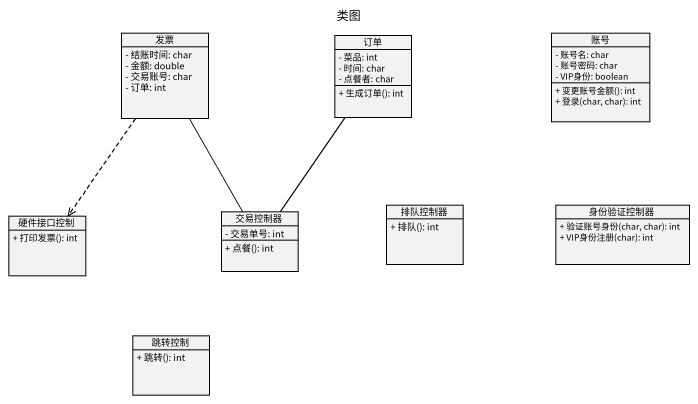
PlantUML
@startuml
title 类图
hide circle
hide empty members
skinparam classAttributeIconSize 0
class 发票 {
  - 结账时间: char
  - 金额: double
  - 交易账号: char
  - 订单: int
}
class 订单 {
  - 菜品: int
  - 时间: char
  - 点餐者: char
  + 生成订单(): int
}
class 账号 {
  - 账号名: char
  - 账号密码: char
  - VIP身份: boolean
  + 变更账号金额(): int
  + 登录(char, char): int
}
class 排队控制器 {
  + 排队(): int
}
class 身份验证控制器 {
  + 验证账号身份(char, char): int
  + VIP身份注册(char): int
}
class 硬件接口控制 {
  + 打印发票(): int
}
class 交易控制器 {
  - 交易单号: int
  + 点餐(): int
}
class 跳转控制 {
  + 跳转(): int
}
发票 ..> 硬件接口控制
订单 -- 交易控制器
交易控制器 -up- 发票
@enduml
